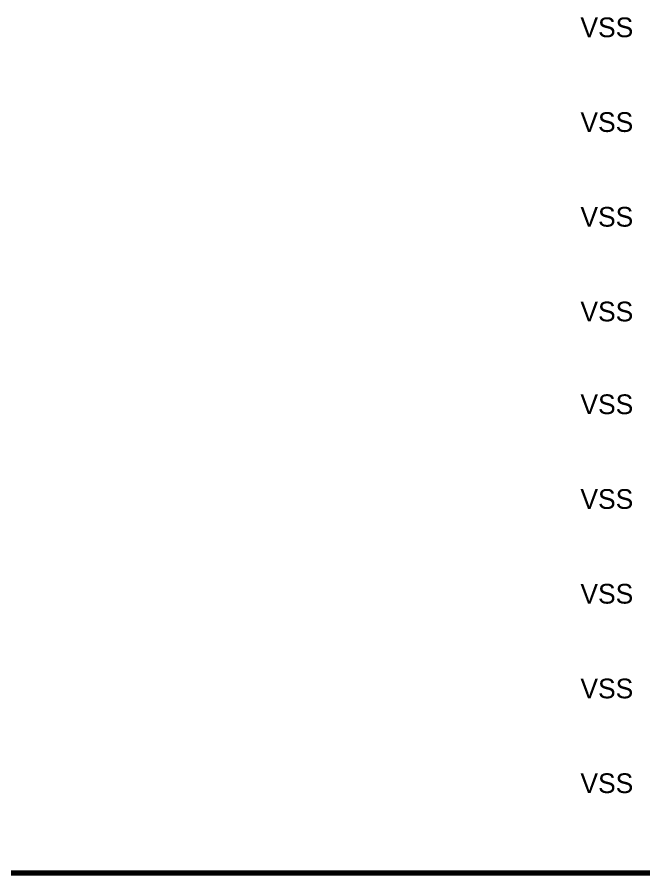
# Model space of a CAD drawing. Header units: inches. Extents: x 0 to 841, y 0 to 594.
# Drawn here: x 383.57 to 416.75, y 107.35 to 152.83 of the extents above; entities that cross this region are included whole.
import ezdxf

# ---------------------------------------------------------------- set-up
doc = ezdxf.new("R2010")
doc.units = ezdxf.units.IN
doc.layers.add('Sheet', color=255, linetype='Continuous')

msp = doc.modelspace()

# ---------------------------------------------------------------- linework, layer by layer
at = {"layer": 'Sheet'}
msp.add_lwpolyline([(417.521, 107.501, 0.3, 0.3, 0), (117.511, 107.501, 0.3, 0.3, 0)], format="xyseb", dxfattribs=at)

# ---------------------------------------------------------------- texts
for p in [(413.392, 151.766), (413.392, 146.749), (413.392, 141.732), (413.392, 136.715), (413.392, 131.803), (413.392, 126.786), (413.392, 121.768), (413.392, 116.751), (413.392, 111.734)]:
    msp.add_text('VSS', height=1.0452, dxfattribs=at).set_placement(p)

doc.saveas('drawing.dxf')
